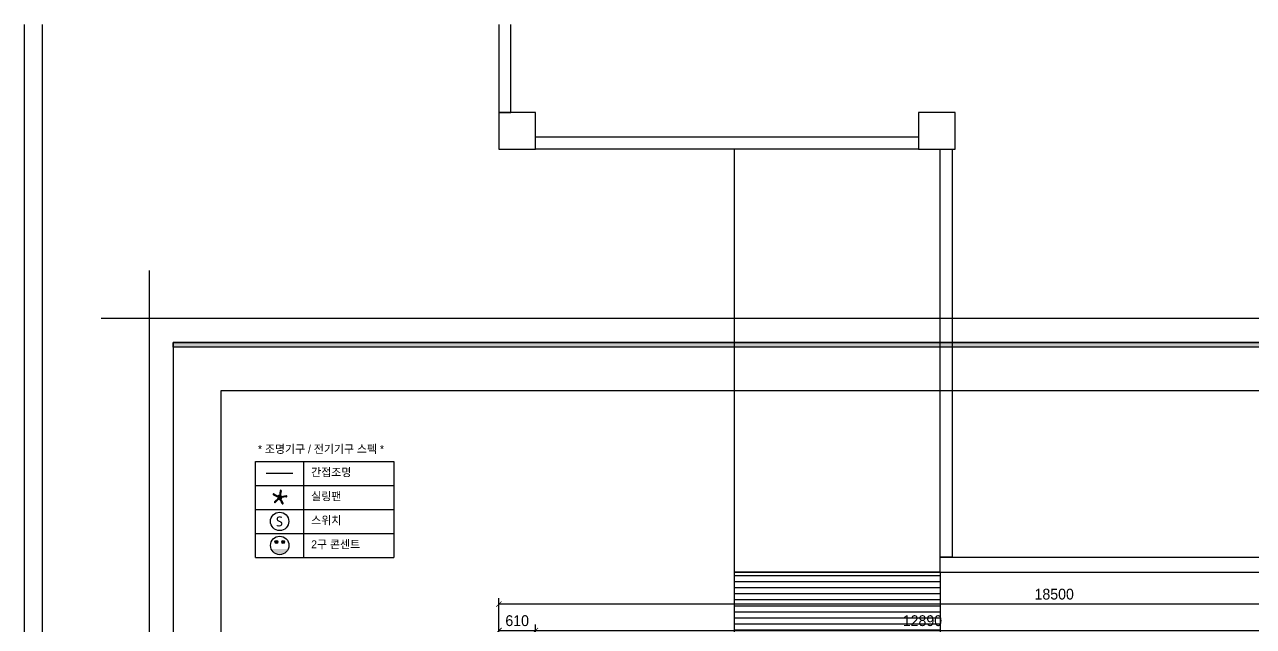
# Model space of a CAD drawing. Header units: millimetres. Extents: x 208943 to 287447, y 51026 to 80481.
# Drawn here: x 250973 to 271441, y 70454 to 80481 of the extents above; entities that cross this region are included whole.
import ezdxf
from ezdxf.enums import TextEntityAlignment as Align

# ---------------------------------------------------------------- set-up
doc = ezdxf.new("R2010")
doc.units = ezdxf.units.MM
doc.header["$LTSCALE"] = 100
doc.header["$PDMODE"] = 3
doc.linetypes.add('HID', pattern=[2.5, 1.5, -1])
doc.layers.get('DEFPOINTS').update_dxf_attribs({"color": 248})
for name, color, linetype in [('0-ELC TEXT', 7, 'Continuous'), ('06-FUR', 6, 'Continuous'), ('06-LIGHT', 4, 'Continuous'), ('07-DIM WAL', 5, 'Continuous'), ('2CONTINUOUS', 2, 'Continuous'), ('C-WALL2', 3, 'Continuous'), ('C-WIN', 4, 'Continuous'), ('E-HAT', 251, 'Continuous'), ('F-SYM', 7, 'Continuous'), ('FORM(YOURNAME)-11', 1, 'Continuous'), ('설비', 140, 'Continuous')]:
    doc.layers.add(name, color=color, linetype=linetype)
doc.styles.add('YOURNAME', font='HY울릉도M.TTF')
doc.styles.add('코레일둥고', font='Korail_Round_Gothic_Medium.ttf')
doc.dimstyles.new('YOURNAME-100', dxfattribs={"dimscale": 100, "dimtxt": 1.8, "dimasz": 0.9, "dimexe": 1, "dimexo": 3, "dimgap": 0.7, "dimtad": 1, "dimdec": 0, "dimzin": 0, "dimdsep": 46, "dimtxsty": 'YOURNAME', "dimblk": 'ARCHTICK', "dimcen": 0, "dimclrd": 1, "dimclre": 1, "dimclrt": 7, "dimadec": 0, "dimazin": 0, "dimtfac": 1, "dimtdec": 0, "dimtix": 1, "dimtmove": 2, "dimatfit": 3, "dimldrblk": 'ARCHTICK', "dimfxl": 0, "dimtolj": 1, "dimtzin": 0, "dimarcsym": 0})

# ---------------------------------------------------------------- blocks, each defined once
blk = doc.blocks.new('FORM-PLAN')
at = {"layer": 'FORM(YOURNAME)-11'}
h = blk.add_hatch(color=256, dxfattribs=at)
h.dxf.hatch_style = 1
h.paths.add_polyline_path([(-71444, 55115), (10556, 55115), (10556, 54915), (-71444, 54915)])
h.paths.add_polyline_path([(-71444, -2085), (10556, -2085), (10556, -2285), (-71444, -2285)])
at = {"layer": 'DEFPOINTS', "color": 1}
blk.add_lwpolyline([(-72444, 58115), (-72444, 56115), (-74444, 56115)], dxfattribs=at)
at = {"layer": 'DEFPOINTS', "color": 158}
for points in [[(-71444, -2285), (10556, -2285), (10556, 55115), (-71444, 55115)], [(-69444, 53115), (-64, 53115), (-64, 1215), (-69444, 1215)]]:
    blk.add_lwpolyline(points, close=True, dxfattribs=at)
at = {"layer": 'FORM(YOURNAME)-11', "color": 250}
blk.add_lwpolyline([(-72444, -3285), (11556, -3285), (11556, 56115), (-72444, 56115)], close=True, dxfattribs=at)
at = {"layer": 'FORM(YOURNAME)-11'}
blk.add_lwpolyline([(-71444, 55115), (10556, 55115), (10556, 54915), (-71444, 54915)], close=True, dxfattribs=at)
at = {"layer": 'FORM(YOURNAME)-11', "color": 3, "style": 'YOURNAME'}
for tag, height, p in [('1', 450, (9905, 18188)), ('2', 450, (9905, 17544)), ('3', 450, (9905, 16257)), ('4', 450, (9905, 14326)), ('5', 515, (9905, 12009)), ('6', 515, (9905, 9757)), ('7', 515, (9905, 7504)), ('8', 515, (9905, 5252)), ('9', 515, (9905, 2999)), ('10', 515, (5655, 811)), ('11', 515, (9905, 747)), ('12', 515, (5655, -1441)), ('13', 515, (9905, -1441))]:
    blk.add_attdef(tag, text='', height=height, dxfattribs=at).set_placement(p, align=Align.MIDDLE_RIGHT)
blk = doc.blocks.new('*U349')
at = {"layer": 'F-SYM', "xscale": 0.4000000000000001, "yscale": 0.4000000000000001, "zscale": 0.4000000000000001}
blk.add_blockref('FORM-PLAN', (282025, 53140), dxfattribs=at)
blk = doc.blocks.new('wjscpvudaus')
for p, q in [((220768, 71356), (220768, 78406)), ((224193, 71356), (220768, 71356))]:
    blk.add_line(p, q)
at = {"layer": '2CONTINUOUS'}
for p, q in [((208943, 56606), (208943, 80481)), ((209243, 57956), (209243, 80481)), ((223833, 78606), (217453, 78606)), ((223833, 78406), (217453, 78406)), ((224193, 71356), (224193, 71606)), ((224193, 71606), (240543, 71606)), ((224193, 71356), (240293, 71356))]:
    blk.add_line(p, q, dxfattribs=at)
for points in [[(216843, 79016), (216843, 78406), (217453, 78406), (217453, 79016)], [(223833, 79016), (223833, 78406), (224443, 78406), (224443, 79016)]]:
    blk.add_lwpolyline(points, close=True, dxfattribs=at)
at = {"layer": 'C-WIN'}
blk.add_lwpolyline([(216843, 80481), (216843, 79016), (217043, 79016), (217043, 80481)], dxfattribs=at)
blk.add_lwpolyline([(224393, 78406), (224393, 71606), (224193, 71606), (224193, 78406)], close=True, dxfattribs=at)
blk = doc.blocks.new('cjhrtgy')
at = {"layer": 'E-HAT'}
h = blk.add_hatch(dxfattribs=at)
h.set_pattern_fill('_USER', color=256, scale=100, pattern_type=0)
h.set_pattern_definition([(0, (42030.09, 0), (0, 100), [])])
h.paths.add_polyline_path([(262798, 71356), (266223, 71356), (266223, 69406), (262798, 69406)])
at = {"layer": 'C-WALL2'}
blk.add_lwpolyline([(263254, 69406), (262798, 69406), (262798, 71356), (266223, 71356), (266223, 69406), (265054, 69406)], dxfattribs=at)
at = {"layer": '2CONTINUOUS'}
blk.add_blockref('wjscpvudaus', (42030, 0), dxfattribs=at)
blk = doc.blocks.new('CELILNGPAN')
at = {"layer": '06-FUR', "color": 6}
for p, q in [((48717, -3709), (48676, -4035)), ((48781, -3721), (48717, -4041)), ((48292, -3967), (48588, -4106)), ((48322, -3910), (48607, -4069)), ((48360, -4404), (48600, -4183)), ((48405, -4451), (48629, -4212)), ((48639, -4116), (48612, -4103)), ((48645, -4105), (48618, -4091)), ((48645, -4158), (48624, -4179)), ((48654, -4167), (48633, -4188)), ((48682, -4086), (48687, -4056)), ((48695, -4088), (48700, -4058)), ((48696, -4174), (48709, -4201)), ((48842, -4521), (48706, -4225)), ((48708, -4168), (48721, -4195)), ((48725, -4118), (48755, -4113)), ((48727, -4131), (48756, -4126)), ((48901, -4493), (48743, -4206)), ((49094, -4035), (48772, -4096)), ((49102, -4099), (48778, -4137))]:
    blk.add_line(p, q, dxfattribs=at)
for radius in [45.4, 32.5]:
    blk.add_circle((48682, -4131), radius, dxfattribs=at)
for centre, radius, start, end in [((48749, -3715), 32.5, 349.67004, 169.67004), ((48307, -3938), 32.5, 61.67004, 241.67004), ((48383, -4428), 32.5, 133.67004, 313.67004), ((48682, -4131), 130, 162.46508, 215.07798), ((48682, -4131), 130, 90.46508, 143.07798), ((48598, -4088), 20.6, 242.77338, 62.77338), ((48615, -4198), 20.6, 314.77338, 134.77338), ((48682, -4131), 130, 234.46508, 287.07798), ((48682, -4131), 64.9, 158.51255, 219.03421), ((48682, -4131), 64.9, 86.51255, 147.03421), ((48682, -4131), 64.9, 230.51255, 291.03421), ((48697, -4038), 20.6, 170.77338, 350.77338), ((48682, -4131), 64.9, 14.51255, 75.03421), ((48724, -4215), 20.6, 26.77338, 206.77338), ((48682, -4131), 64.9, 302.51255, 3.03421), ((48682, -4131), 130, 18.46508, 71.07798), ((48775, -4117), 20.6, 98.77338, 278.77338), ((48682, -4131), 130, 306.46508, 359.07798), ((48871, -4507), 32.5, 205.67004, 25.67004), ((49098, -4067), 32.5, 277.67004, 97.67004)]:
    blk.add_arc(centre, radius, start, end, dxfattribs=at)
blk = doc.blocks.new('egoo')
at = {"layer": '설비'}
h = blk.add_hatch(color=140, dxfattribs=at)
edge = h.paths.add_edge_path()
edge.add_line((1015826, 443329), (1015567, 443329))
edge.add_ellipse((1015696, 443381), major_axis=(99, 99), ratio=1, start_angle=156.9578, end_angle=293.0422)
h = blk.add_hatch(color=140, dxfattribs=at)
edge = h.paths.add_edge_path()
edge.add_arc((1015645, 443434), 22.3, 0, 360)
h = blk.add_hatch(color=140, dxfattribs=at)
edge = h.paths.add_edge_path()
edge.add_arc((1015748, 443434), 22.3, 0, 360)
at = {"layer": '설비', "color": 140}
for centre, radius in [((1015696, 443381), 140), ((1015645, 443434), 22.3), ((1015748, 443434), 22.3)]:
    blk.add_circle(centre, radius, dxfattribs=at)
blk = doc.blocks.new('SW')
at = {"layer": '설비', "color": 140}
blk.add_circle((11533254, -14277699), 184, dxfattribs=at)
at = {"layer": '설비', "color": 140, "insert": (11533320, -14277601), "char_height": 197.14, "attachment_point": 3, "style": '코레일둥고'}
blk.add_mtext_dynamic_manual_height_columns('{\\fMalgun Gothic|b0|i0|c129|p50;S}', width=314.33, gutter_width=2.19, heights=[0], dxfattribs=at)
blk = doc.blocks.new('_ArchTick')
at = {"color": 0, "linetype": 'ByBlock', "const_width": 0.15}
blk.add_lwpolyline([(-0.5, -0.5), (0.5, 0.5)], dxfattribs=at)
blk = doc.blocks.new('*D150')
at = {"layer": 'C-WIN', "color": 1, "lineweight": -2}
for p, q in [((258873, 69706), (258873, 70927)), ((277373, 70827), (258873, 70827)), ((277373, 69706), (277373, 70927))]:
    blk.add_line(p, q, dxfattribs=at)
at = {"layer": 'DEFPOINTS', "color": 0}
for p in [(258873, 70827), (258873, 69406), (277373, 69406)]:
    blk.add_point(p, dxfattribs=at)
at = {"layer": 'C-WIN', "color": 1, "lineweight": -2, "xscale": 90, "yscale": 90, "zscale": 90, "rotation": 180}
blk.add_blockref('_ArchTick', (258873, 70827), dxfattribs=at)
at = {"layer": 'C-WIN', "color": 1, "lineweight": -2, "xscale": 90, "yscale": 90, "zscale": 90}
blk.add_blockref('_ArchTick', (277373, 70827), dxfattribs=at)
at = {"layer": 'C-WIN', "color": 7, "insert": (268123, 70991), "char_height": 180, "attachment_point": 5, "style": 'YOURNAME'}
blk.add_mtext('\\A1;18500', dxfattribs=at)
blk = doc.blocks.new('*D151')
at = {"layer": 'C-WIN', "color": 1, "lineweight": -2}
for p, q in [((258873, 69706), (258873, 70485)), ((259483, 69706), (259483, 70485)), ((258873, 70385), (259483, 70385))]:
    blk.add_line(p, q, dxfattribs=at)
at = {"layer": 'DEFPOINTS', "color": 0}
for p in [(259483, 70385), (258873, 69406), (259483, 69406)]:
    blk.add_point(p, dxfattribs=at)
at = {"layer": 'C-WIN', "color": 1, "lineweight": -2, "xscale": 90, "yscale": 90, "zscale": 90, "rotation": 180}
blk.add_blockref('_ArchTick', (258873, 70385), dxfattribs=at)
at = {"layer": 'C-WIN', "color": 1, "lineweight": -2, "xscale": 90, "yscale": 90, "zscale": 90}
blk.add_blockref('_ArchTick', (259483, 70385), dxfattribs=at)
at = {"layer": 'C-WIN', "color": 7, "insert": (259178, 70549), "char_height": 180, "attachment_point": 5, "style": 'YOURNAME'}
blk.add_mtext('\\A1;610', dxfattribs=at)
blk = doc.blocks.new('*D152')
at = {"layer": 'C-WIN', "color": 1, "lineweight": -2}
for p, q in [((259483, 69706), (259483, 70485)), ((272373, 69706), (272373, 70485)), ((259483, 70385), (272373, 70385))]:
    blk.add_line(p, q, dxfattribs=at)
at = {"layer": 'DEFPOINTS', "color": 0}
for p in [(272373, 70385), (259483, 69406), (272373, 69406)]:
    blk.add_point(p, dxfattribs=at)
at = {"layer": 'C-WIN', "color": 1, "lineweight": -2, "xscale": 90, "yscale": 90, "zscale": 90, "rotation": 180}
blk.add_blockref('_ArchTick', (259483, 70385), dxfattribs=at)
at = {"layer": 'C-WIN', "color": 1, "lineweight": -2, "xscale": 90, "yscale": 90, "zscale": 90}
blk.add_blockref('_ArchTick', (272373, 70385), dxfattribs=at)
at = {"layer": 'C-WIN', "color": 7, "insert": (265928, 70549), "char_height": 180, "attachment_point": 5, "style": 'YOURNAME'}
blk.add_mtext('\\A1;12890', dxfattribs=at)

msp = doc.modelspace()

# ---------------------------------------------------------------- linework, layer by layer
at = {"layer": '0-ELC TEXT'}
for p, q in [((255621.6, 73203.4), (255621.6, 71603.4)), ((254821.6, 72803.4), (257125.9, 72803.4)), ((254821.6, 72403.4), (257125.9, 72403.4)), ((254821.6, 72003.4), (257125.9, 72003.4)), ((254821.6, 71603.4), (257125.9, 71603.4))]:
    msp.add_line(p, q, dxfattribs=at)
msp.add_lwpolyline([(254821.6, 71603.4), (254821.6, 73203.4), (257125.9, 73203.4), (257125.9, 71603.4)], dxfattribs=at)
at = {"layer": '06-LIGHT', "color": 10, "linetype": 'HID', "const_width": 20}
msp.add_lwpolyline([(255446.7, 73003.4), (254996.5, 73003.4)], dxfattribs=at)

# ---------------------------------------------------------------- block references
msp.add_blockref('*U349', (0, 0))
at = {"layer": '06-LIGHT', "xscale": 0.2666666666666667, "yscale": 0.2666666666666667, "zscale": 0.2666666666666667}
msp.add_blockref('CELILNGPAN', (242239.9, 73705), dxfattribs=at)
at = {"layer": '07-DIM WAL'}
msp.add_blockref('cjhrtgy', (0, 0), dxfattribs=at)
at = {"layer": '설비', "color": 140}
for name, p, xscale, yscale, zscale in [('SW', (-9355823.4, 11970286.2), 0.8333333333333335, 0.8333333333333335, 0.8333333333333335), ('egoo', (-857205.9, -413804.9), 1.095238115905954, 1.095238115905954, 1.095238115905954)]:
    msp.add_blockref(name, p, dxfattribs=dict(at, xscale=xscale, yscale=yscale, zscale=zscale))

# ---------------------------------------------------------------- texts
at = {"layer": '0-ELC TEXT', "style": '코레일둥고'}
for s, height, p in [('* 조명기구 / 전기기구 스펙 *', 133.333, (254860.1, 73342.6)), ('간접조명', 133.33, (255746.8, 72955.4)), ('실링팬', 133.33, (255746.8, 72555.4)), ('스위치', 133.33, (255746.8, 72155.4)), ('2구 콘센트', 133.33, (255746.8, 71755.4))]:
    msp.add_text(s, height=height, dxfattribs=at).set_placement(p)

# ---------------------------------------------------------------- dimensions: what is measured, and where the dimension line sits
at = {"layer": 'C-WIN'}
for base, p1, p2, picture, middle in [((258873, 70827.3), (277373, 69406.3), (258873, 69406.3), '*D150', (268123, 70991)), ((259483, 70385.3), (258873, 69406.3), (259483, 69406.3), '*D151', (259178, 70549)), ((272373, 70385.3), (259483, 69406.3), (272373, 69406.3), '*D152', (265928, 70549))]:
    dim = msp.add_linear_dim(base=base, p1=p1, p2=p2, dimstyle='YOURNAME-100', override={"dimfxl": 1.25}, dxfattribs=at)
    dim.commit()
    dim.dimension.update_dxf_attribs({"geometry": picture, "text_midpoint": middle})

doc.saveas('drawing.dxf')
